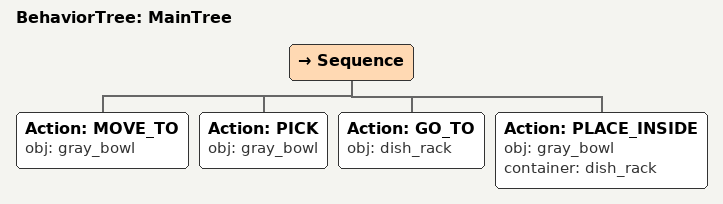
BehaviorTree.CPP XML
<root main_tree_to_execute="MainTree">
  <BehaviorTree ID="MainTree">
    <Sequence>
      <!-- Move to gray_bowl -->
      <Action ID="MOVE_TO" obj="gray_bowl" />
      <!-- Pick gray_bowl -->
      <Action ID="PICK" obj="gray_bowl" />
      <!-- Go to dish_rack -->
      <Action ID="GO_TO" obj="dish_rack" />
      <!-- Place gray_bowl inside dish_rack -->
      <Action ID="PLACE_INSIDE" obj="gray_bowl" container="dish_rack" />
    </Sequence>
  </BehaviorTree>
</root>
